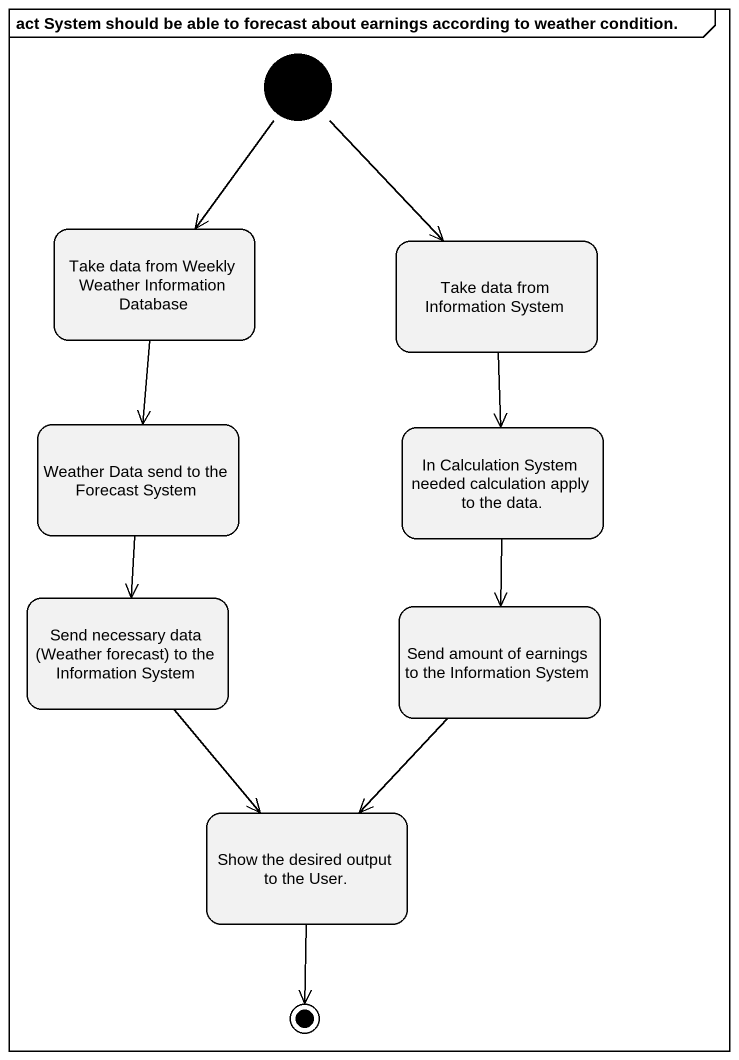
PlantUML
@startuml
mainframe act System should be able to forecast about earnings according to weather condition.
hide empty description
state "Take data from Weekly Weather Information Database" as Take_data_from_Weekly
state "Take data from Information System" as Take_data_from_Information
state "Weather Data send to the Forecast System" as Weather_Data_send_to_the
state "In Calculation System needed calculation apply to the data." as In_Calculation_System
state "Send necessary data (Weather forecast) to the Information System" as Send_necessary_data_Weather
state "Send amount of earnings to the Information System" as Send_amount_of_earnings_to
state "Show the desired output to the User." as Show_the_desired_output_to
[*] --> Take_data_from_Weekly
[*] --> Take_data_from_Information
Take_data_from_Weekly --> Weather_Data_send_to_the
Take_data_from_Information --> In_Calculation_System
Weather_Data_send_to_the --> Send_necessary_data_Weather
In_Calculation_System --> Send_amount_of_earnings_to
Send_necessary_data_Weather --> Show_the_desired_output_to
Send_amount_of_earnings_to --> Show_the_desired_output_to
Show_the_desired_output_to --> [*]
@enduml
